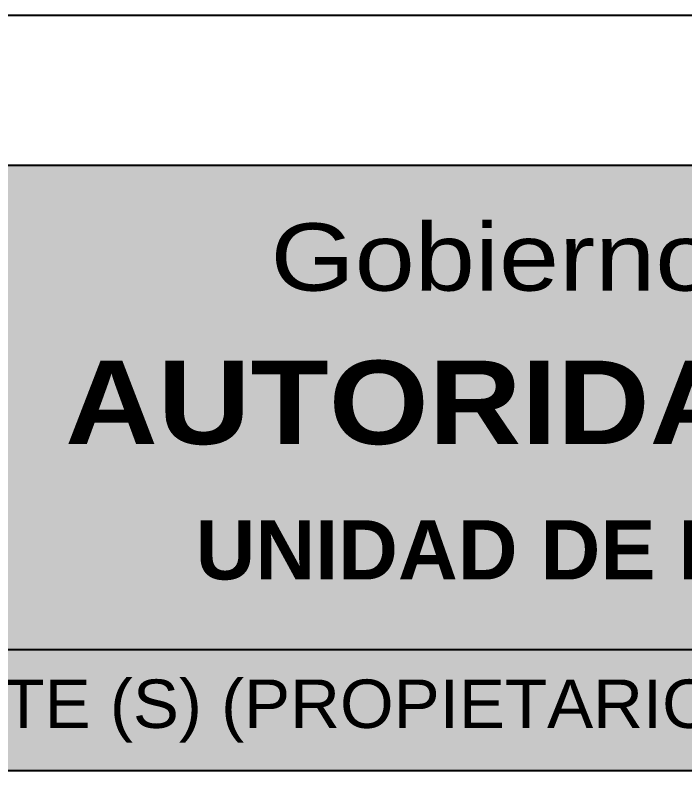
# Model space of a CAD drawing. Header units: inches. Extents: x 13.1 to 77.9, y 9.9 to 37.9.
# Drawn here: x 37.201 to 39.19, y 35.604 to 37.852 of the extents above; entities that cross this region are included whole.
import ezdxf

# ---------------------------------------------------------------- set-up
doc = ezdxf.new("R2010")
doc.units = ezdxf.units.IN
doc.header["$MEASUREMENT"] = 0
for name, color, linetype, lineweight in [('F_H', 253, 'Continuous', 13), ('F_NUEVA', 43, 'Continuous', 25), ('F_TEXT', 250, 'Continuous', 13)]:
    doc.layers.add(name, color=color, linetype=linetype, lineweight=lineweight)
doc.layers.add('F_Layer01', color=7, linetype='Continuous')
doc.styles.add('ARIAL', font='arial.ttf', dxfattribs={"height": 0.2})

msp = doc.modelspace()

# ---------------------------------------------------------------- hatches: boundary and pattern name
at = {"layer": 'F_H'}
msp.add_hatch(color=256, dxfattribs=at).paths.add_polyline_path([(51.1571, 35.6044), (51.1571, 35.9654), (35.7571, 35.9654), (35.7571, 35.6044)])
at = {"layer": 'F_Layer01'}
h = msp.add_hatch(color=32, dxfattribs=at)
h.dxf.hatch_style = 2
h.paths.add_polyline_path([(48.1327, 35.9653), (35.7571, 35.9653), (35.7571, 37.4047), (48.1327, 37.4047)])

# ---------------------------------------------------------------- linework, layer by layer
at = {"layer": 'Defpoints', "color": 2}
msp.add_lwpolyline([(56.2571, 37.8515), (56.2571, 9.8515), (34.6571, 9.8515), (34.6571, 37.8515)], close=True, dxfattribs=at)
at = {"layer": 'F_Layer01', "lineweight": 0}
msp.add_lwpolyline([(48.1327, 35.9653), (35.7571, 35.9653), (35.7571, 37.4047), (48.1327, 37.4047), (48.1327, 35.9653)], close=True, dxfattribs=at)
at = {"layer": 'F_NUEVA', "color": 7}
for p, q in [((55.7571, 37.4047), (35.7571, 37.4047)), ((35.7571, 35.9654), (51.1571, 35.9654)), ((35.7571, 35.9654), (51.1571, 35.9654)), ((35.7571, 35.9653), (51.1571, 35.9653)), ((51.1571, 35.6044), (35.7571, 35.6044))]:
    msp.add_line(p, q, dxfattribs=at)

# ---------------------------------------------------------------- texts
at = {"attachment_point": 1, "style": 'ARIAL'}
for s, insert, char_height in [('{\\fArial|b1|i0|c0|p34;\\W1.1;AUTORIDAD CATASTRAL MUNICIPAL}', (37.3492, 36.8241), 0.248091), ('{\\fArial|b1|i0|c0|p34;UNIDAD DE REGISTRO Y SERVICIOS CATASTRALES}', (37.7367, 36.3497), 0.176104)]:
    msp.add_mtext_dynamic_manual_height_columns(s, width=8.524297, gutter_width=8.5, heights=[0], dxfattribs=dict(at, insert=insert, char_height=char_height))
at = {"layer": 'F_TEXT', "color": 7, "style": 'ARIAL'}
for s, height, width, p in [('Gobierno Autónomo Municipal de La Paz', 0.2, 1.15, (37.9594, 37.0323)), ('SOLICITANTE (S) (PROPIETARIO / APODERADO)', 0.143932, 1.02, (36.0807, 35.7321))]:
    msp.add_text(s, height=height, dxfattribs=dict(at, width=width)).set_placement(p)

doc.saveas('drawing.dxf')
